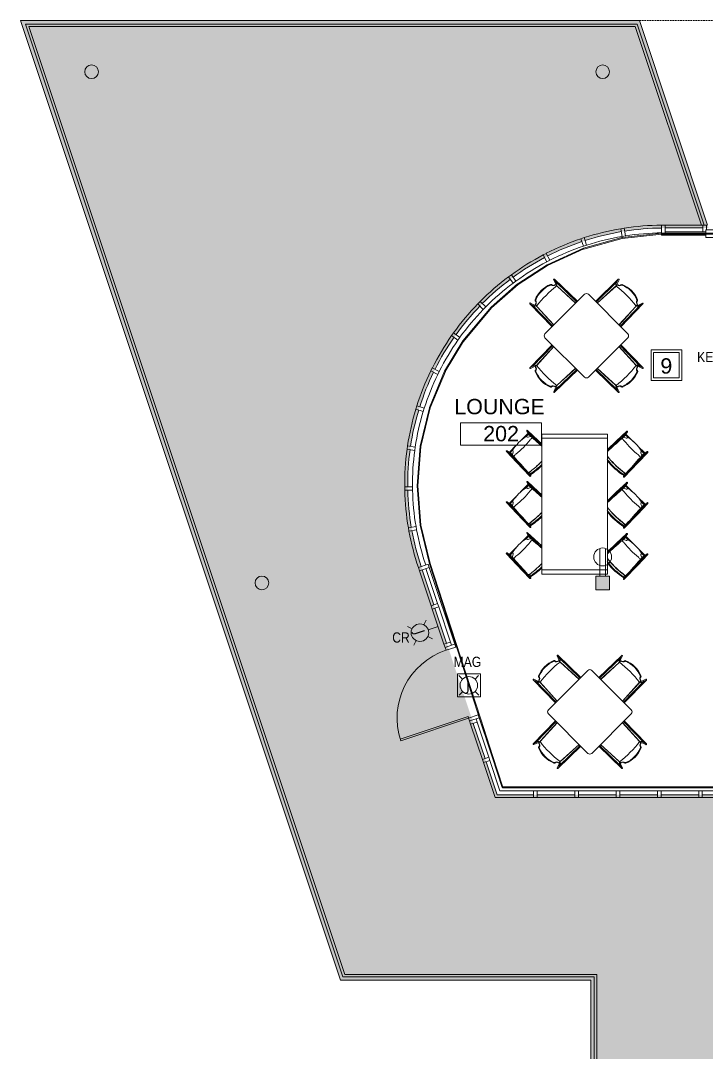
# Model space of a CAD drawing. Header units: inches. Extents: x 1 to 4284, y -575 to 745.
# Drawn here: x 1069 to 1471, y 79 to 685 of the extents above; entities that cross this region are included whole.
import ezdxf

# ---------------------------------------------------------------- set-up
doc = ezdxf.new("R2010")
doc.units = ezdxf.units.IN
doc.header["$MEASUREMENT"] = 0
doc.linetypes.add('IMPORT-HIDDEN2', pattern=[0.1875, 0.125, -0.0625])
for name, color, linetype, lineweight in [('8603 Westwood - 2nd Floor - suite 200 230_dwg', 8, 'Continuous', 9), ('A-ANNO-NOTE', 131, 'Continuous', 20), ('A-AREA-IDEN', 2, 'Continuous', 20), ('A-COLS-EXST', 7, 'Continuous', 9), ('A-DETL-GENF', 92, 'Continuous', 9), ('A-DOOR-EXST', 7, 'Continuous', 9), ('A-FLOR-BALC-EXST', 7, 'Continuous', 9), ('A-FLOR-HRAL-EXST', 7, 'Continuous', 9), ('A-GLAZ-CURT', 52, 'Continuous', 9), ('A-GLAZ-EXST', 7, 'Continuous', 9), ('A-GLAZ-SILL-EXST', 7, 'Continuous', 9), ('A-OVHD-BLKF-EXST', 7, 'IMPORT-HIDDEN2', 9), ('E-ELEC-FIXT-IDEN', 2, 'Continuous', 9), ('I-FURN', 30, 'Continuous', 9), ('I-WALL', 2, 'Continuous', 13), ('Q-CASE', 31, 'Continuous', 9), ('S-COLS', 52, 'Continuous', 13)]:
    doc.layers.add(name, color=color, linetype=linetype, lineweight=lineweight)
doc.styles.add('Arial', font='arial.ttf', dxfattribs={"height": 9})
doc.styles.add('Arial_2', font='arial.ttf', dxfattribs={"width": 0.85, "height": 6})
doc.styles.add('Tahoma', font='tahoma.ttf', dxfattribs={"height": 6})

# ---------------------------------------------------------------- blocks, each defined once
blk = doc.blocks.new('8603 Westwood - 2nd Floor - suite 200 230_dwg_SM59-2601265-New Construction - Tel_Data_Elec Plan')
at = {"layer": 'A-DOOR-EXST', "flags": 128}
blk.add_lwpolyline([(0, 42), (0, 0), (1, 0), (1, 41.99)], dxfattribs=at)
at = {"layer": 'A-DOOR-EXST'}
blk.add_arc((0, 0), 42, 360, 90, dxfattribs=at)
blk = doc.blocks.new('8603 Westwood - 2nd Floor - suite 200 230_dwg-2280265-New Construction - Tel_Data_Elec Plan')
at = {"layer": 'A-COLS-EXST'}
for centre in [(-378.37, 1230), (-78.37, 1230), (-278.37, 930)]:
    blk.add_circle(centre, 4, dxfattribs=at)
at = {"layer": 'A-DOOR-EXST', "flags": 128}
for points in [[(-167.08, 893.38), (-165.18, 894.01), (-164.63, 892.35), (-170.32, 890.45), (-170.88, 892.11)], [(-152.69, 850.21), (-150.8, 850.84), (-151.35, 852.51), (-157.04, 850.61), (-156.49, 848.95)]]:
    blk.add_lwpolyline(points, dxfattribs=at)
at = {"layer": 'A-FLOR-BALC-EXST', "flags": 128}
blk.add_lwpolyline([(-16.75, 1140), (-56.75, 1260), (-420, 1260), (-232.25, 696.75), (-85.37, 696.75), (-85.37, 588)], dxfattribs=at)
at = {"layer": 'A-FLOR-HRAL-EXST', "flags": 128}
for points in [[(-18.86, 1140), (-58.19, 1258), (-417.22, 1258), (-230.81, 698.75), (-83.37, 698.75), (-83.37, 588)], [(-20.44, 1140), (-59.27, 1256.5), (-415.14, 1256.5), (-229.73, 700.25), (-81.87, 700.25), (-81.87, 588)]]:
    blk.add_lwpolyline(points, dxfattribs=at)
at = {"layer": 'A-GLAZ-EXST'}
for p, q in [((-43.76, 1140), (-43.75, 1135.25)), ((-19.5, 1138.37), (-41.75, 1138.37)), ((-184.33, 937.67), (-177.46, 917.06)), ((-176.83, 915.16), (-169.95, 894.53)), ((-154.3, 847.57), (-147.42, 826.94)), ((-94.62, 805.64), (-116.87, 805.64)), ((-70.37, 805.64), (-92.62, 805.64)), ((-46.12, 805.64), (-68.37, 805.64)), ((-44.12, 805.64), (-21.87, 805.64)), ((2.38, 805.64), (-19.87, 805.64))]:
    blk.add_line(p, q, dxfattribs=at)
at = {"layer": 'A-GLAZ-EXST', "flags": 128}
for points in [[(-41.75, 1135.25), (-41.75, 1140), (-43.75, 1140)], [(-19.5, 1140), (-17.5, 1140), (-17.5, 1137.31)], [(-17.75, 1136.06), (-19.5, 1136.06), (-19.5, 1140)], [(-43.75, 1134.75), (-43.75, 1134), (-41.75, 1134), (-41.75, 1134.75)], [(-146.79, 825.04), (-140.32, 805.64), (-118.87, 805.64)]]:
    blk.add_lwpolyline(points, dxfattribs=at)
for points in [[(-89.66, 1127.66), (-87.76, 1128.29), (-89.19, 1132.62), (-91.09, 1132)], [(-67.01, 1133.37), (-65.04, 1133.69), (-65.77, 1138.19), (-67.74, 1137.87)], [(-111.12, 1118.45), (-109.35, 1119.37), (-111.44, 1123.42), (-113.22, 1122.51)], [(-130.86, 1105.98), (-129.25, 1107.17), (-131.96, 1110.84), (-133.57, 1109.65)], [(-147.03, 1091.93), (-150.29, 1095.13), (-151.69, 1093.7), (-148.43, 1090.5)], [(-163.3, 1072.49), (-162.14, 1074.12), (-165.86, 1076.77), (-167.02, 1075.14)], [(-175.14, 1052.36), (-179.23, 1054.39), (-178.35, 1056.18), (-174.25, 1054.16)], [(-183.08, 1032.47), (-187.44, 1033.82), (-188.03, 1031.91), (-183.67, 1030.56)], [(-188.36, 1009.73), (-192.88, 1010.37), (-193.16, 1008.39), (-188.65, 1007.75)], [(-189.99, 986.43), (-194.56, 986.36), (-194.52, 984.36), (-189.96, 984.43)], [(-187.93, 963.17), (-192.42, 962.37), (-192.08, 960.4), (-187.58, 961.2)], [(-180.21, 939.1), (-185.88, 937.12), (-186.53, 939.03), (-180.87, 940.99)], [(-178.39, 914.64), (-179.02, 916.54), (-175.23, 917.81), (-174.59, 915.91)], [(-170.88, 892.11), (-171.51, 894.01), (-167.72, 895.27), (-167.08, 893.38)], [(-155.86, 847.05), (-156.49, 848.95), (-152.69, 850.21), (-152.06, 848.31)], [(-148.35, 824.52), (-148.98, 826.42), (-145.18, 827.68), (-144.55, 825.78)], [(-116.87, 804), (-118.87, 804), (-118.87, 808), (-116.87, 808)], [(-94.62, 804), (-92.62, 804), (-92.62, 808), (-94.62, 808)], [(-70.37, 804), (-68.37, 804), (-68.37, 808), (-70.37, 808)], [(-46.12, 804), (-44.12, 804), (-44.12, 808), (-46.12, 808)], [(-21.87, 804), (-19.87, 804), (-19.87, 808), (-21.87, 808)]]:
    blk.add_lwpolyline(points, close=True, dxfattribs=at)
at = {"layer": 'A-GLAZ-EXST'}
for start, end in [(99.60029, 107.912), (90.52689, 98.83856), (108.67372, 116.98543), (117.74716, 126.05886), (126.82059, 135.15473), (135.91646, 144.22816), (144.98989, 153.3016), (154.06332, 162.39746), (163.15919, 171.4709), (172.23262, 180.54433), (181.30606, 189.61776), (190.37949, 198.69116)]:
    blk.add_arc((-42.37, 987.81), 150.44, start, end, dxfattribs=at)
at = {"layer": 'A-GLAZ-SILL-EXST'}
for p, q in [((-17.75, 1140), (-41.75, 1140)), ((-17.75, 1136), (-41.75, 1136)), ((-41.75, 1134), (-17.75, 1134)), ((-180.21, 939.1), (-164.62, 892.35)), ((-185.88, 937.12), (-179.02, 916.54)), ((-182.11, 938.44), (-175.23, 917.81)), ((-178.39, 914.64), (-171.51, 894.01)), ((-174.59, 915.91), (-167.72, 895.27)), ((-152.06, 848.31), (-145.18, 827.68)), ((-147.68, 841.49), (-150.8, 850.84)), ((-155.86, 847.05), (-148.98, 826.42)), ((-94.62, 808), (-116.87, 808)), ((-92.62, 808), (-70.37, 808)), ((-46.12, 808), (-68.37, 808)), ((-21.87, 808), (-44.12, 808)), ((2.38, 808), (-19.87, 808)), ((-94.62, 804), (-116.87, 804)), ((-70.37, 804), (-92.62, 804)), ((-46.12, 804), (-68.37, 804)), ((-21.87, 804), (-44.12, 804)), ((2.38, 804), (-19.87, 804))]:
    blk.add_line(p, q, dxfattribs=at)
at = {"layer": 'A-GLAZ-SILL-EXST', "flags": 128}
for points in [[(-148.35, 824.52), (-141.51, 804), (-118.87, 804)], [(-144.55, 825.78), (-138.63, 808), (-118.87, 808)]]:
    blk.add_lwpolyline(points, dxfattribs=at)
at = {"layer": 'A-GLAZ-SILL-EXST'}
for radius, start, end in [(152.19, 90.52251, 98.84294), (152.19, 99.59591, 107.91638), (147.62, 99.60755, 107.90474), (147.62, 90.53414, 98.83131), (152.19, 108.66934, 116.98981), (147.63, 108.68098, 116.97817), (152.19, 117.74278, 126.06324), (147.63, 117.75441, 126.05161), (152.19, 126.81621, 135.15911), (147.63, 126.82785, 135.14747), (152.19, 135.91208, 144.23254), (147.63, 135.92371, 144.22091), (152.19, 144.98551, 153.30598), (147.63, 144.99715, 153.29434), (152.19, 154.05894, 162.40184), (147.63, 154.07058, 162.39021), (152.19, 163.15481, 171.47528), (147.63, 163.16645, 171.46364), (152.19, 172.22824, 180.54871), (147.63, 172.23988, 180.53707), (152.19, 181.30168, 189.62214), (147.62, 181.31331, 189.61051), (152.19, 190.37511, 198.69554), (147.62, 190.38675, 198.68391)]:
    blk.add_arc((-42.37, 987.81), radius, start, end, dxfattribs=at)
at = {"layer": 'A-OVHD-BLKF-EXST'}
blk.add_line((-56.75, 1260), (480, 1260), dxfattribs=at)
at = {"rotation": 108.4315742340662}
blk.add_blockref('8603 Westwood - 2nd Floor - suite 200 230_dwg_SM59-2601265-New Construction - Tel_Data_Elec Plan', (-157.05, 850.61), dxfattribs=at)
blk = doc.blocks.new('Concrete-Square-Column - 8 x 8-2550214-New Construction - Tel_Data_Elec Plan')
at = {"layer": 'S-COLS', "lineweight": 9}
blk.add_hatch(color=55, dxfattribs=at).paths.add_polyline_path([(-4, -4), (4, -4), (4, 4), (-4, 4), (-4, -3.63)], flags=0)
at = {"layer": 'S-COLS', "color": 250, "lineweight": 20}
for p, q in [((4, 4), (-4, 4)), ((-4, 4), (-4, -4)), ((4, -4), (4, 4)), ((-4, -4), (4, -4))]:
    blk.add_line(p, q, dxfattribs=at)
blk = doc.blocks.new('Counter Top _No Backsplash_ - Standard Counter Top-2512767-New Construction - Tel_Data_Elec Plan')
at = {"layer": 'Q-CASE', "lineweight": 13}
for p, q in [((-47.26, 0), (-47.26, -38.57)), ((34.82, 0), (-47.26, 0)), ((34.82, 0), (34.82, -38.57)), ((-47.26, -38.57), (34.82, -38.57))]:
    blk.add_line(p, q, dxfattribs=at)
blk = doc.blocks.new('Seating - Stool - Bar Height - Steelcase Coalesse - Montara650 - Fully Upholstered-V15-New Construction - Tel_Data_Elec Plan')
at = {"layer": 'I-FURN'}
for p, q in [((-8.74, 20.49), (-9.04, 11.96)), ((-8.74, 20.46), (-7.91, 16.19)), ((-7.9, 19.02), (-8.16, 20.53)), ((-2.06, 19.02), (-7.98, 19.02)), ((-7.8, 18.48), (-5.63, 18.48)), ((-7.46, 16.86), (-7.8, 18.48)), ((7.95, 19.02), (1.57, 19.02)), ((5.63, 18.48), (7.8, 18.48)), ((7.8, 18.48), (7.46, 16.86)), ((8.16, 20.53), (7.9, 19.02)), ((7.91, 16.19), (8.74, 20.46)), ((9.04, 11.96), (8.74, 20.49)), ((-8.58, 1.79), (-8.34, 15.61)), ((-8.34, 15.61), (-8.26, 17.98)), ((-7.71, 15.86), (-7.85, 15.03)), ((-7.77, 15.06), (-7.73, 15.31)), ((-6.14, 17.44), (-7.46, 16.86)), ((7.46, 16.86), (6.14, 17.44)), ((7.85, 15.03), (7.71, 15.86)), ((7.77, 15.06), (7.74, 15.46)), ((8.26, 17.98), (8.34, 15.61)), ((8.34, 15.61), (8.46, 8.46)), ((-9.04, 11.96), (-9.24, 0.51)), ((9.09, 9.09), (9.04, 11.96)), ((-8.68, 0.37), (-8.39, 0.93)), ((-8.58, 1.79), (-8.65, 0.41)), ((-8.22, 2.52), (-8.58, 1.79)), ((-8.17, 1.38), (-7.8, 2.1))]:
    blk.add_line(p, q, dxfattribs=at)
for centre, radius, start, end in [((-8.45, 20.48), 0.289, 10.00966, 178), ((-8.58, 18.53), 0.776, 356.53437, 39.49916), ((-12.54, 19.66), 6.92, 343.70865, 348.77338), ((-5.55, 18.3), 0.198, 113.37734, 176.62266), ((0, -6.64), 25.74, 77.37247, 102.62753), ((5.55, 18.3), 0.198, 3.37734, 66.62266), ((12.54, 19.66), 6.92, 191.22662, 196.29135), ((8.86, 18.49), 1.06, 149.77562, 180.4738), ((8.45, 20.48), 0.289, 2, 169.99034), ((863.96, -36.99), 873.36, 176.58523, 177.37683), ((863.96, -36.99), 873.28, 176.58341, 177.37683), ((-7.37, 16.3), 0.546, 191, 232.39555), ((-6.37, 11.43), 4.11, 83.62979, 109.33891), ((-0.7, 14.62), 7.12, 161.7344, 169.96488), ((-6.27, 17.81), 0.388, 289.79951, 346.24101), ((0, 68.46), 53.27, 263.62979, 276.37021), ((6.27, 17.81), 0.388, 193.75899, 250.20049), ((6.63, 9.09), 6.46, 80.10166, 96.37021), ((0.7, 14.62), 7.12, 10.03512, 18.2656), ((7.37, 16.3), 0.546, 307.60445, 349), ((-863.96, -36.99), 873.28, 2.96303, 3.41659), ((-863.96, -36.99), 873.36, 2.96777, 3.41477), ((-8.94, 0.5), 0.296, 179, 333.23181), ((-7.99, 2.96), 0.5, 177.37683, 243.23181), ((-9.16, 1.7), 1.04, 313.27772, 342.18834), ((0, 38.47), 38.47, 257.32641, 270.00667), ((-7.99, 2.96), 0.42, 177.37683, 242.75976), ((-6.2, 7.6), 5.47, 248.39026, 272.152), ((-6.2, 7.6), 5.39, 248.43008, 272.22571), ((0.07, 37.78), 37.32, 257.25164, 270.63591), ((-6.4, -25.02), 27.16, 89.1473, 92.96198), ((0.12, 46.84), 45.05, 262.19806, 272.18944), ((0.12, 46.84), 45.13, 262.20695, 272.08387)]:
    blk.add_arc(centre, radius, start, end, dxfattribs=at)
blk = doc.blocks.new('Seating - Stool - Bar Height - Steelcase Coalesse - Montara650 - Fully Upholstered-V16-New Construction - Tel_Data_Elec Plan')
at = {"layer": 'I-FURN'}
for p, q in [((-9.04, -11.96), (-9.24, -0.51)), ((-8.68, -0.37), (-8.39, -0.93)), ((-8.58, -1.79), (-8.65, -0.41)), ((-8.58, -1.79), (-8.34, -15.61)), ((-8.22, -2.52), (-8.58, -1.79)), ((-8.17, -1.38), (-7.8, -2.1)), ((8.34, -15.61), (8.54, -4.27)), ((9.16, -4.89), (9.04, -11.96)), ((-8.74, -20.49), (-9.04, -11.96)), ((9.04, -11.96), (8.74, -20.49)), ((-8.74, -20.46), (-7.91, -16.19)), ((-8.34, -15.61), (-8.26, -17.98)), ((-7.71, -15.86), (-7.85, -15.03)), ((-7.46, -16.86), (-7.8, -18.48)), ((-7.77, -15.06), (-7.73, -15.31)), ((-6.14, -17.44), (-7.46, -16.86)), ((7.46, -16.86), (6.14, -17.44)), ((7.8, -18.48), (7.46, -16.86)), ((7.85, -15.03), (7.71, -15.86)), ((7.77, -15.06), (7.74, -15.46)), ((7.91, -16.19), (8.74, -20.46)), ((8.26, -17.98), (8.34, -15.61)), ((-7.9, -19.02), (-8.16, -20.53)), ((-2.06, -19.02), (-7.98, -19.02)), ((-7.8, -18.48), (-5.63, -18.48)), ((7.95, -19.02), (1.57, -19.02)), ((5.63, -18.48), (7.8, -18.48)), ((8.16, -20.53), (7.9, -19.02))]:
    blk.add_line(p, q, dxfattribs=at)
for centre, radius, start, end in [((0, -38.47), 38.47, 83.1886, 102.67359), ((-8.94, -0.5), 0.296, 26.76819, 181), ((-7.99, -2.96), 0.5, 116.76819, 182.62317), ((863.96, 36.99), 873.36, 182.62317, 183.41477), ((-9.16, -1.7), 1.04, 17.81166, 46.72228), ((-7.99, -2.96), 0.42, 117.24024, 182.62317), ((863.96, 36.99), 873.28, 182.62317, 183.41659), ((-6.2, -7.6), 5.47, 87.848, 111.60974), ((-6.2, -7.6), 5.39, 87.77429, 111.56992), ((0.07, -37.78), 37.32, 82.22756, 102.74836), ((-6.4, 25.02), 27.16, 267.03802, 270.8527), ((0.12, -46.84), 45.13, 82.18201, 97.79305), ((0.12, -46.84), 45.05, 82.17198, 97.80194), ((6.53, -6.7), 4.57, 91.48195, 93.39092), ((6.4, 25.02), 27.16, 269.71329, 270.01458), ((6.53, -6.7), 4.49, 90.42839, 93.4906), ((-863.96, 36.99), 873.28, 356.58341, 357.30425), ((-863.96, 36.99), 873.36, 356.58523, 357.29949), ((-7.37, -16.3), 0.546, 127.60445, 169), ((-6.37, -11.43), 4.11, 250.66109, 276.37021), ((-0.7, -14.62), 7.12, 190.03512, 198.2656), ((-6.27, -17.81), 0.388, 13.75899, 70.20049), ((0, -68.46), 53.27, 83.62979, 96.37021), ((-12.54, -19.66), 6.92, 11.22662, 16.29135), ((12.54, -19.66), 6.92, 163.70865, 168.77338), ((6.27, -17.81), 0.388, 109.79951, 166.24101), ((6.63, -9.09), 6.46, 263.62979, 279.89834), ((0.7, -14.62), 7.12, 341.7344, 349.96488), ((7.37, -16.3), 0.546, 11, 52.39555), ((-8.45, -20.48), 0.289, 182, 349.99034), ((-8.58, -18.53), 0.776, 320.50084, 3.46563), ((-5.55, -18.3), 0.198, 183.37734, 246.62266), ((0, 6.64), 25.74, 257.37247, 282.62753), ((5.55, -18.3), 0.198, 293.37734, 356.62266), ((8.86, -18.49), 1.06, 179.5262, 210.22438), ((8.45, -20.48), 0.289, 190.00966, 358)]:
    blk.add_arc(centre, radius, start, end, dxfattribs=at)
blk = doc.blocks.new('Combo - Work Table Chairs - Seats 4 - 3x3 - Combo - Work Table Chairs - Seats 4 - 3x3-1885076-New Construction - Tel_Data_Elec Plan')
at = {"layer": 'I-FURN'}
for p, q in [((-10.22, 36.69), (-10.56, 18)), ((-10.22, 36.6), (-9.16, 33.66)), ((-8.69, 33.93), (-9.67, 36.78)), ((9.67, 36.78), (8.69, 33.93)), ((9.16, 33.66), (10.22, 36.63)), ((10.56, 18), (10.22, 36.69)), ((-9.95, 18), (-9.64, 34.99)), ((-8.44, 32.12), (-9.08, 18)), ((-8.32, 32.93), (-9, 18)), ((-8.28, 33.88), (-8.69, 33.93)), ((-8.69, 33.32), (-8.36, 33.32)), ((-7.08, 34.69), (-7.89, 34.24)), ((7.89, 34.24), (7.08, 34.69)), ((8.69, 33.93), (8.28, 33.88)), ((9, 18), (8.32, 32.95)), ((8.36, 33.32), (8.69, 33.32)), ((9.08, 18), (8.44, 32.12)), ((9.64, 35.05), (9.95, 18)), ((-18, 16.4), (-18, -16.4)), ((16.4, 18), (-16.4, 18)), ((18, -16.4), (18, 16.4)), ((-36.85, 9.67), (-34.01, 8.69)), ((-18, 10.57), (-36.76, 10.22)), ((-33.73, 9.16), (-36.7, 10.22)), ((-35.12, 9.64), (-18, 9.95)), ((-34.31, 7.89), (-34.76, 7.08)), ((-34.01, 8.69), (-33.95, 8.28)), ((-33.4, 8.36), (-33.4, 8.69)), ((-18, 9.01), (-33.02, 8.32)), ((-18, 9.09), (-32.19, 8.44)), ((36.76, 10.22), (18, 10.57)), ((18, 9.95), (35.05, 9.64)), ((32.19, 8.44), (18, 9.09)), ((33, 8.32), (18, 9.01)), ((33.39, 8.69), (33.39, 8.36)), ((36.66, 10.22), (33.73, 9.16)), ((33.95, 8.28), (34, 8.69)), ((34, 8.69), (36.84, 9.67)), ((34.76, 7.08), (34.31, 7.89)), ((-34.01, -8.69), (-36.85, -9.67)), ((-36.76, -10.22), (-18, -10.57)), ((-36.67, -10.22), (-33.73, -9.16)), ((-18, -9.95), (-35.06, -9.64)), ((-34.76, -7.08), (-34.31, -7.89)), ((-33.95, -8.28), (-34.01, -8.69)), ((-33.4, -8.69), (-33.4, -8.36)), ((-33.01, -8.32), (-18, -9.01)), ((-32.19, -8.44), (-18, -9.09)), ((18, -9.01), (33.01, -8.32)), ((18, -9.09), (32.19, -8.44)), ((35.12, -9.64), (18, -9.95)), ((18, -10.57), (36.76, -10.22)), ((33.39, -8.36), (33.39, -8.69)), ((33.73, -9.16), (36.69, -10.22)), ((34, -8.69), (33.95, -8.28)), ((36.84, -9.67), (34, -8.69)), ((34.31, -7.89), (34.76, -7.08)), ((-16.4, -18), (16.4, -18)), ((-10.56, -18), (-10.22, -36.73)), ((-9.64, -35.09), (-9.95, -18)), ((-9.09, -18), (-8.44, -32.16)), ((-9.01, -18), (-8.32, -32.98)), ((8.32, -32.97), (9.01, -18)), ((8.44, -32.16), (9.09, -18)), ((9.95, -18), (9.64, -35.02)), ((10.22, -36.73), (10.56, -18)), ((-9.16, -33.7), (-10.22, -36.66)), ((-9.67, -36.81), (-8.69, -33.97)), ((-8.36, -33.36), (-8.69, -33.36)), ((-8.69, -33.97), (-8.28, -33.92)), ((-7.89, -34.28), (-7.08, -34.73)), ((7.08, -34.73), (7.89, -34.28)), ((8.28, -33.92), (8.69, -33.97)), ((8.69, -33.36), (8.36, -33.36)), ((8.69, -33.97), (9.67, -36.81)), ((10.22, -36.63), (9.16, -33.7))]:
    blk.add_line(p, q, dxfattribs=at)
for centre, radius, start, end in [((-9.94, 36.68), 0.282, 19, 178.94668), ((0, 21.25), 16.2, 66.8302, 113.16807), ((0, 21.25), 15.8, 66.94876, 113.04987), ((9.94, 36.68), 0.282, 1.05332, 161), ((-8.69, 33.82), 0.5, 199, 270), ((22.6, 30.7), 31.07, 174.62654, 177.37683), ((-7.12, 33.49), 1.21, 154.59405, 174.62654), ((0.05, -31.41), 64.88, 82.67403, 97.40837), ((-7.99, 33.91), 0.255, 128.58105, 154.59405), ((-8.2, 36.01), 1.9, 271.59337, 345.90441), ((-10.61, 39.14), 5.6, 296.01352, 299), ((-7.29, 35.07), 0.435, 299, 353.14075), ((-1.87, 34.42), 5.03, 165.90441, 173.14075), ((-5.95, 35.44), 0.817, 121.19355, 165.90441), ((-5.95, 35.44), 0.417, 124.43685, 165.90441), ((5.95, 35.44), 0.417, 14.09559, 55.52719), ((8.2, 36.01), 1.9, 194.09559, 268.40663), ((5.95, 35.44), 0.817, 14.09559, 58.78038), ((1.87, 34.42), 5.03, 6.85925, 14.09559), ((7.29, 35.07), 0.435, 186.85925, 241), ((10.61, 39.14), 5.6, 241, 243.98648), ((7.99, 33.91), 0.255, 25.40595, 51.41895), ((7.12, 33.49), 1.21, 5.37346, 25.40595), ((-22.6, 30.7), 31.07, 2.62317, 5.37346), ((8.69, 33.82), 0.5, 270, 341), ((-16.4, 16.4), 1.6, 90, 180), ((16.4, 16.4), 1.6, 0, 90), ((-21.32, 0), 16.2, 156.8302, 203.16807), ((-21.32, 0), 15.8, 156.94876, 203.04987), ((-36.76, 9.94), 0.282, 91.05332, 251), ((-35.52, 5.95), 0.817, 104.09559, 148.78038), ((-35.52, 5.95), 0.417, 104.09559, 145.52719), ((-34.49, 1.87), 5.03, 96.85925, 104.09559), ((-36.08, 8.2), 1.9, 284.09559, 358.40663), ((-35.14, 7.29), 0.435, 276.85925, 331), ((-39.21, 10.61), 5.6, 331, 333.98648), ((-33.98, 7.99), 0.255, 115.40595, 141.41895), ((-33.57, 7.12), 1.21, 95.37346, 115.40595), ((-33.9, 8.69), 0.5, 360, 71), ((-30.77, -22.6), 31.07, 92.62317, 95.37346), ((31.34, 0.05), 64.88, 172.67403, 187.40837), ((30.77, -22.6), 31.07, 84.62654, 87.37683), ((-31.34, -0.05), 64.88, 352.67403, 7.40837), ((33.89, 8.69), 0.5, 109, 180), ((33.56, 7.12), 1.21, 64.59405, 84.62654), ((33.97, 7.99), 0.255, 38.58105, 64.59405), ((36.08, 8.2), 1.9, 181.59337, 255.90441), ((39.21, 10.61), 5.6, 206.01352, 209), ((35.14, 7.29), 0.435, 209, 263.14075), ((34.49, 1.87), 5.03, 75.90441, 83.14075), ((35.51, 5.95), 0.417, 34.43685, 75.90441), ((35.51, 5.95), 0.817, 31.19355, 75.90441), ((21.31, 0), 15.8, 336.94876, 23.04987), ((21.31, 0), 16.2, 336.8302, 23.16807), ((36.75, 9.94), 0.282, 289, 88.94668), ((-36.76, -9.94), 0.282, 109, 268.94668), ((-35.52, -5.95), 0.817, 211.19355, 255.90441), ((-35.52, -5.95), 0.417, 214.43685, 255.90441), ((-34.49, -1.87), 5.03, 255.90441, 263.14075), ((-36.08, -8.2), 1.9, 1.59337, 75.90441), ((-35.14, -7.29), 0.435, 29, 83.14075), ((-39.21, -10.61), 5.6, 26.01352, 29), ((-33.98, -7.99), 0.255, 218.58105, 244.59405), ((-33.57, -7.12), 1.21, 244.59405, 264.62654), ((-33.9, -8.69), 0.5, 289, 360), ((-30.77, 22.6), 31.07, 264.62654, 267.37683), ((30.77, 22.6), 31.07, 272.62317, 275.37346), ((33.89, -8.69), 0.5, 180, 251), ((33.56, -7.12), 1.21, 275.37346, 295.40595), ((33.97, -7.99), 0.255, 295.40595, 321.41895), ((36.08, -8.2), 1.9, 104.09559, 178.40663), ((39.21, -10.61), 5.6, 151, 153.98648), ((35.14, -7.29), 0.435, 96.85925, 151), ((34.49, -1.87), 5.03, 276.85925, 284.09559), ((35.51, -5.95), 0.417, 284.09559, 325.52719), ((35.51, -5.95), 0.817, 284.09559, 328.78038), ((36.75, -9.94), 0.282, 271.05332, 71), ((-16.4, -16.4), 1.6, 180, 270), ((16.4, -16.4), 1.6, 270, 0), ((-8.69, -33.86), 0.5, 90, 161), ((22.6, -30.74), 31.07, 182.62317, 185.37346), ((-7.12, -33.53), 1.21, 185.37346, 205.40595), ((-0.05, 31.37), 64.88, 262.67403, 277.40837), ((-7.99, -33.94), 0.255, 205.40595, 231.41895), ((-8.2, -36.05), 1.9, 14.09559, 88.40663), ((-10.61, -39.18), 5.6, 61, 63.98648), ((-7.29, -35.11), 0.435, 6.85925, 61), ((-1.87, -34.46), 5.03, 186.85925, 194.09559), ((-5.95, -35.48), 0.817, 194.09559, 238.78038), ((0, -21.28), 16.2, 246.8302, 293.16807), ((-5.95, -35.48), 0.417, 194.09559, 235.52719), ((0, -21.28), 15.8, 246.94876, 293.04987), ((5.95, -35.48), 0.417, 304.43685, 345.90441), ((8.2, -36.05), 1.9, 91.59337, 165.90441), ((5.95, -35.48), 0.817, 301.19355, 345.90441), ((1.87, -34.46), 5.03, 345.90441, 353.14075), ((7.29, -35.11), 0.435, 119, 173.14075), ((10.61, -39.18), 5.6, 116.01352, 119), ((7.99, -33.94), 0.255, 308.58105, 334.59405), ((7.12, -33.53), 1.21, 334.59405, 354.62654), ((-22.6, -30.74), 31.07, 354.62654, 357.37683), ((8.69, -33.86), 0.5, 19, 90), ((-9.94, -36.72), 0.282, 181.05332, 341), ((9.94, -36.72), 0.282, 199, 358.94668)]:
    blk.add_arc(centre, radius, start, end, dxfattribs=at)
blk = doc.blocks.new('System Panel - Glazed-2447663-New Construction - Tel_Data_Elec Plan')
at = {"layer": 'A-GLAZ-CURT', "color": 250, "lineweight": 20}
for p, q in [((9.5, 0.25), (-9.5, 0.25)), ((-9.5, 0.25), (-9.5, -0.25)), ((9.5, -0.25), (9.5, 0.25)), ((-9.5, -0.25), (9.5, -0.25))]:
    blk.add_line(p, q, dxfattribs=at)
blk = doc.blocks.new('System Panel - Glazed-2446809-New Construction - Tel_Data_Elec Plan')
at = {"layer": 'A-GLAZ-CURT', "color": 250, "lineweight": 20}
for p, q in [((11.69, 0.25), (-11.69, 0.25)), ((-11.69, 0.25), (-11.69, -0.25)), ((11.69, -0.25), (11.69, 0.25)), ((-11.69, -0.25), (11.69, -0.25))]:
    blk.add_line(p, q, dxfattribs=at)
blk = doc.blocks.new('System Panel - Glazed-2446334-New Construction - Tel_Data_Elec Plan')
at = {"layer": 'A-GLAZ-CURT', "color": 250, "lineweight": 20}
for p, q in [((11.62, 0.25), (-11.62, 0.25)), ((-11.62, 0.25), (-11.62, -0.25)), ((11.62, -0.25), (11.62, 0.25)), ((-11.62, -0.25), (11.62, -0.25))]:
    blk.add_line(p, q, dxfattribs=at)
blk = doc.blocks.new('System Panel - Glazed-2446545-New Construction - Tel_Data_Elec Plan')
at = {"layer": 'A-GLAZ-CURT', "color": 250, "lineweight": 20}
for p, q in [((10.33, 0.25), (-10.33, 0.25)), ((-10.33, 0.25), (-10.33, -0.25)), ((10.33, -0.25), (10.33, 0.25)), ((-10.33, -0.25), (10.33, -0.25))]:
    blk.add_line(p, q, dxfattribs=at)
blk = doc.blocks.new('System Panel - Glazed-2446622-New Construction - Tel_Data_Elec Plan')
at = {"layer": 'A-GLAZ-CURT', "color": 250, "lineweight": 20}
for p, q in [((12.91, 0.25), (-12.91, 0.25)), ((-12.91, 0.25), (-12.91, -0.25)), ((12.91, -0.25), (12.91, 0.25)), ((-12.91, -0.25), (12.91, -0.25))]:
    blk.add_line(p, q, dxfattribs=at)
blk = doc.blocks.new('System Panel - Glazed-2447270-New Construction - Tel_Data_Elec Plan')
at = {"layer": 'A-GLAZ-CURT', "color": 250, "lineweight": 20}
for p, q in [((1, 0.25), (-1, 0.25)), ((-1, 0.25), (-1, -0.25)), ((1, -0.25), (1, 0.25)), ((-1, -0.25), (1, -0.25))]:
    blk.add_line(p, q, dxfattribs=at)
blk = doc.blocks.new('System Panel - Glazed-2447315-New Construction - Tel_Data_Elec Plan')
at = {"layer": 'A-GLAZ-CURT', "color": 250, "lineweight": 20}
for p, q in [((12, 0.25), (-12, 0.25)), ((-12, 0.25), (-12, -0.25)), ((12, -0.25), (12, 0.25)), ((-12, -0.25), (12, -0.25))]:
    blk.add_line(p, q, dxfattribs=at)
blk = doc.blocks.new('System Panel - Glazed-2447348-New Construction - Tel_Data_Elec Plan')
at = {"layer": 'A-GLAZ-CURT', "color": 250, "lineweight": 20}
for p, q in [((13, 0.25), (-13, 0.25)), ((-13, 0.25), (-13, -0.25)), ((13, -0.25), (13, 0.25)), ((-13, -0.25), (13, -0.25))]:
    blk.add_line(p, q, dxfattribs=at)
blk = doc.blocks.new('System Panel - Glazed-2447383-New Construction - Tel_Data_Elec Plan')
at = {"layer": 'A-GLAZ-CURT', "color": 250, "lineweight": 20}
for p, q in [((12.5, 0.25), (-12.5, 0.25)), ((-12.5, 0.25), (-12.5, -0.25)), ((12.5, -0.25), (12.5, 0.25)), ((-12.5, -0.25), (12.5, -0.25))]:
    blk.add_line(p, q, dxfattribs=at)
blk = doc.blocks.new('Counter Top _No Backsplash_ - Standard Counter Top-2504743-New Construction - Tel_Data_Elec Plan')
at = {"layer": 'Q-CASE', "lineweight": 13}
for p, q in [((-47.26, 0), (-47.26, -38.57)), ((-44.85, 0), (-44.85, -38.57))]:
    blk.add_line(p, q, dxfattribs=at)
blk = doc.blocks.new('System Panel - Glazed-2449183-New Construction - Tel_Data_Elec Plan')
at = {"layer": 'A-GLAZ-CURT', "color": 250, "lineweight": 20}
for p, q in [((11.5, 0.25), (-11.5, 0.25)), ((-11.5, 0.25), (-11.5, -0.25)), ((11.5, -0.25), (11.5, 0.25)), ((-11.5, -0.25), (11.5, -0.25))]:
    blk.add_line(p, q, dxfattribs=at)
blk = doc.blocks.new('System Panel - Glazed-2449355-New Construction - Tel_Data_Elec Plan')
at = {"layer": 'A-GLAZ-CURT', "color": 250, "lineweight": 20}
for p, q in [((24, 0.25), (-24, 0.25)), ((-24, 0.25), (-24, -0.25)), ((24, -0.25), (24, 0.25)), ((-24, -0.25), (24, -0.25))]:
    blk.add_line(p, q, dxfattribs=at)
blk = doc.blocks.new('FORM Room Tag - Name _ Number-2260771-New Construction - Tel_Data_Elec Plan')
at = {"layer": 'A-AREA-IDEN'}
for p, q in [((-0.2444, -0.0231), (-0.2444, -0.1589)), ((-0.2444, -0.0231), (0.2515, -0.0231)), ((0.2515, -0.0231), (0.2515, -0.1589)), ((-0.2444, -0.1589), (0.2515, -0.1589))]:
    blk.add_line(p, q, dxfattribs=at)
blk = doc.blocks.new('FORM Equipment_Fixture Tag - Square-214315-New Construction - Tel_Data_Elec Plan')
at = {"layer": 'A-ANNO-NOTE'}
for p, q in [((-0.09375, 0.09375), (0.09375, 0.09375)), ((-0.09375, 0.09375), (0.09375, 0.09375)), ((-0.09375, 0.09375), (0.09375, 0.09375)), ((-0.09375, 0.09375), (-0.09375, -0.09375)), ((-0.078125, 0.078125), (-0.078125, -0.078125)), ((-0.078125, 0.078125), (0.078125, 0.078125)), ((0.078125, 0.078125), (0.078125, -0.078125)), ((0.09375, 0.09375), (0.09375, -0.09375)), ((0.09375, -0.09375), (-0.09375, -0.09375)), ((0.078125, -0.078125), (-0.078125, -0.078125))]:
    blk.add_line(p, q, dxfattribs=at)

msp = doc.modelspace()

# ---------------------------------------------------------------- hatches: boundary and pattern name
at = {"layer": 'A-DETL-GENF'}
h = msp.add_hatch(color=9, dxfattribs=at)
h.paths.add_polyline_path([(2670.25, -574.97), (3351.87, -574.97), (3145.37, 47.27), (3150.76, 47.51), (3156.11, 48.24), (3161.37, 49.44), (3166.5, 51.1), (3171.46, 53.22), (3176.21, 55.78), (3180.72, 58.75), (3184.93, 62.12), (3188.83, 65.85), (3192.38, 69.91), (3195.55, 74.27), (3198.32, 78.91), (3200.66, 83.77), (3202.56, 88.82), (3203.99, 94.02), (3204.96, 99.33), (3205.44, 104.7), (3205.44, 110.1), (3204.96, 115.47), (3203.99, 120.78), (3202.56, 125.98), (3200.66, 131.03), (3198.32, 135.89), (3195.55, 140.52), (3192.38, 144.89), (3188.83, 148.95), (3184.93, 152.68), (3180.72, 156.04), (3176.21, 159.02), (3171.46, 161.57), (3166.5, 163.69), (3161.37, 165.36), (3156.11, 166.56), (3150.76, 167.29), (3145.37, 167.53), (3104.37, 167.53), (3114.37, 137.54), (2849.75, 137.54), (2849.75, 134.04), (2536.59, 134.04), (2536.59, 137.54), (2500.59, 137.54), (2500.59, 134.04), (2487.75, 134.04), (2487.75, 137.54), (2485.75, 137.54), (2485.75, 134.04), (2036, 134.04), (2036, 137.54), (1569.27, 137.54), (1569.27, 230.67), (1348.3, 230.67), (1303.26, 366.22), (1301.22, 372.86), (1299.17, 381.22), (1297.6, 389.68), (1296.52, 398.22), (1295.93, 406.8), (1295.83, 415.41), (1296.22, 424), (1297.11, 432.56), (1298.48, 441.06), (1300.33, 449.46), (1302.66, 457.74), (1305.47, 465.88), (1308.73, 473.84), (1312.44, 481.6), (1316.59, 489.14), (1321.17, 496.43), (1326.15, 503.45), (1331.53, 510.16), (1337.62, 516.9), (1343.39, 522.62), (1349.83, 528.33), (1356.59, 533.65), (1363.64, 538.58), (1370.97, 543.1), (1378.54, 547.19), (1386.33, 550.84), (1394.32, 554.04), (1402.48, 556.78), (1410.78, 559.04), (1419.19, 560.83), (1427.7, 562.14), (1436.26, 562.95), (1444.9, 563.28), (1472.46, 563.28), (1431.87, 685.04), (1068.62, 685.04), (1256.37, 121.79), (1403.25, 121.79), (1403.25, 13.04), (1292.62, 13.04), (1287.24, 12.79), (1281.91, 12.07), (1276.66, 10.87), (1271.54, 9.21), (1266.59, 7.09), (1261.85, 4.54), (1257.35, 1.58), (1253.15, -1.78), (1249.25, -5.5), (1245.71, -9.56), (1242.55, -13.91), (1239.79, -18.53), (1237.45, -23.38), (1235.56, -28.42), (1234.13, -33.61), (1233.16, -38.91), (1232.68, -44.27), (1232.68, -49.66), (1233.16, -55.02), (1234.13, -60.32), (1235.56, -65.51), (1237.45, -70.55), (1239.79, -75.4), (1242.55, -80.02), (1245.71, -84.37), (1249.25, -88.43), (1253.15, -92.15), (1257.35, -95.51), (1261.85, -98.47), (1266.59, -101.02), (1271.54, -103.14), (1276.66, -104.8), (1281.91, -106), (1287.24, -106.72), (1292.62, -106.96), (1406.75, -106.96), (1406.75, -214.96), (1368.62, -214.96), (1488.62, -574.97), (2230.18, -574.97)], flags=0)
h.paths.add_polyline_path([(1985.62, 126.54), (1982.12, 126.54), (1982.12, 134.04), (1985.62, 134.04)], flags=0)

# ---------------------------------------------------------------- linework, layer by layer
at = {"layer": 'A-ANNO-NOTE'}
for p, q in [((1408.5, 359.04), (1408.5, 375.23)), ((1411.99, 359.04), (1411.99, 375.23)), ((1305.27, 330.44), (1306.61, 333.13)), ((1298.37, 328.07), (1295.68, 329.41)), ((1313.67, 329.36), (1307.9, 327.44)), ((1300.74, 321.17), (1299.39, 318.48)), ((1307.64, 323.54), (1310.32, 322.2)), ((1324.97, 301.66), (1338.47, 301.66)), ((1324.97, 288.16), (1324.97, 301.66)), ((1328.04, 298.52), (1325.92, 300.65)), ((1335.33, 298.59), (1337.46, 300.72)), ((1338.47, 301.66), (1338.47, 288.16)), ((1328.11, 291.23), (1325.98, 289.11)), ((1335.4, 291.3), (1337.52, 289.17)), ((1338.47, 288.16), (1324.97, 288.16))]:
    msp.add_line(p, q, dxfattribs=at)
for centre, radius in [((1410.25, 370.28), 5.25), ((1303, 325.81), 5.16), ((1331.72, 294.91), 5.16)]:
    msp.add_circle(centre, radius, dxfattribs=at)
at = {"layer": 'I-WALL'}
for p, q in [((1470.87, 562.35), (1704.36, 562.35)), ((1470.87, 560.29), (1470.87, 562.35)), ((1470.87, 557.72), (1470.87, 559.79)), ((1710.61, 557.72), (1470.87, 557.72))]:
    msp.add_line(p, q, dxfattribs=at)

# ---------------------------------------------------------------- block references
at = {"layer": '8603 Westwood - 2nd Floor - suite 200 230_dwg', "color": 7}
msp.add_blockref('8603 Westwood - 2nd Floor - suite 200 230_dwg-2280265-New Construction - Tel_Data_Elec Plan', (1488.62, -574.96), dxfattribs=at)
at = {"layer": 'A-ANNO-NOTE', "xscale": 96, "yscale": 96, "zscale": 96}
msp.add_blockref('FORM Equipment_Fixture Tag - Square-214315-New Construction - Tel_Data_Elec Plan', (1447.64, 482.85), dxfattribs=at)
at = {"layer": 'A-AREA-IDEN', "xscale": 95.99999999999994, "yscale": 95.99999999999994, "zscale": 95.99999999999994}
msp.add_blockref('FORM Room Tag - Name _ Number-2260771-New Construction - Tel_Data_Elec Plan', (1350.28, 451.18), dxfattribs=at)
at = {"layer": 'A-GLAZ-CURT'}
for name, p, rotation in [('System Panel - Glazed-2446809-New Construction - Tel_Data_Elec Plan', (1410.37, 554.34), 195.41864552402), ('System Panel - Glazed-2446809-New Construction - Tel_Data_Elec Plan', (1433.26, 558.74), 186.3644092066999), ('System Panel - Glazed-2446809-New Construction - Tel_Data_Elec Plan', (1388.47, 546.39), 204.4728818413392), ('System Panel - Glazed-2446545-New Construction - Tel_Data_Elec Plan', (1369.17, 535.92), 212.9999999999995), ('System Panel - Glazed-2446545-New Construction - Tel_Data_Elec Plan', (1352.71, 523.52), 220.9999999999998), ('System Panel - Glazed-2446622-New Construction - Tel_Data_Elec Plan', (1336.62, 506.86), 230.0000000000002), ('System Panel - Glazed-2446545-New Construction - Tel_Data_Elec Plan', (1323, 488.12), 238.9999999999995), ('System Panel - Glazed-2446334-New Construction - Tel_Data_Elec Plan', (1313.24, 468.53), 247.4999999999998), ('System Panel - Glazed-2446334-New Construction - Tel_Data_Elec Plan', (1306.08, 446.5), 256.5), ('System Panel - Glazed-2446334-New Construction - Tel_Data_Elec Plan', (1302.46, 423.62), 265.5000000000003), ('System Panel - Glazed-2446334-New Construction - Tel_Data_Elec Plan', (1302.46, 400.46), 274.4999999999999), ('System Panel - Glazed-2446334-New Construction - Tel_Data_Elec Plan', (1306.08, 377.58), 283.5000000000003), ('System Panel - Glazed-2447315-New Construction - Tel_Data_Elec Plan', (1312.5, 354.87), 107.9999999999999), ('System Panel - Glazed-2447315-New Construction - Tel_Data_Elec Plan', (1319.92, 332.04), 107.9999999999999), ('System Panel - Glazed-2449355-New Construction - Tel_Data_Elec Plan', (1331.04, 297.8), 107.9999999999999), ('System Panel - Glazed-2449183-New Construction - Tel_Data_Elec Plan', (1342.01, 264.04), 107.9999999999999), ('System Panel - Glazed-2447663-New Construction - Tel_Data_Elec Plan', (1348.5, 244.07), 107.9999999999999), ('System Panel - Glazed-2447663-New Construction - Tel_Data_Elec Plan', (1360.94, 235.04), 180), ('System Panel - Glazed-2447315-New Construction - Tel_Data_Elec Plan', (1382.44, 235.04), 180), ('System Panel - Glazed-2447383-New Construction - Tel_Data_Elec Plan', (1406.94, 235.04), 180), ('System Panel - Glazed-2447315-New Construction - Tel_Data_Elec Plan', (1431.44, 235.04), 180), ('System Panel - Glazed-2447315-New Construction - Tel_Data_Elec Plan', (1455.44, 235.04), 180), ('System Panel - Glazed-2447315-New Construction - Tel_Data_Elec Plan', (1479.44, 235.04), 180)]:
    msp.add_blockref(name, p, dxfattribs=dict(at, rotation=rotation))
for name, p in [('System Panel - Glazed-2447270-New Construction - Tel_Data_Elec Plan', (1445.87, 560.04)), ('System Panel - Glazed-2447315-New Construction - Tel_Data_Elec Plan', (1458.87, 560.04)), ('System Panel - Glazed-2447348-New Construction - Tel_Data_Elec Plan', (1483.87, 560.04))]:
    msp.add_blockref(name, p, dxfattribs=at)
at = {"layer": 'I-FURN'}
for name, p, rotation in [('Combo - Work Table Chairs - Seats 4 - 3x3 - Combo - Work Table Chairs - Seats 4 - 3x3-1885076-New Construction - Tel_Data_Elec Plan', (1400.72, 500.09), 314.9999999999999), ('Seating - Stool - Bar Height - Steelcase Coalesse - Montara650 - Fully Upholstered-V15-New Construction - Tel_Data_Elec Plan', (1374.45, 423.84), 45.00000000000001), ('Seating - Stool - Bar Height - Steelcase Coalesse - Montara650 - Fully Upholstered-V16-New Construction - Tel_Data_Elec Plan', (1416.04, 423.34), 135), ('Seating - Stool - Bar Height - Steelcase Coalesse - Montara650 - Fully Upholstered-V15-New Construction - Tel_Data_Elec Plan', (1374.45, 393.84), 45.00000000000001), ('Seating - Stool - Bar Height - Steelcase Coalesse - Montara650 - Fully Upholstered-V16-New Construction - Tel_Data_Elec Plan', (1416.04, 393.34), 135), ('Seating - Stool - Bar Height - Steelcase Coalesse - Montara650 - Fully Upholstered-V15-New Construction - Tel_Data_Elec Plan', (1374.45, 363.84), 45.00000000000001), ('Seating - Stool - Bar Height - Steelcase Coalesse - Montara650 - Fully Upholstered-V16-New Construction - Tel_Data_Elec Plan', (1416.04, 363.34), 135), ('Combo - Work Table Chairs - Seats 4 - 3x3 - Combo - Work Table Chairs - Seats 4 - 3x3-1885076-New Construction - Tel_Data_Elec Plan', (1402.72, 279.32), 314.9999999999999)]:
    msp.add_blockref(name, p, dxfattribs=dict(at, rotation=rotation))
at = {"layer": 'Q-CASE', "lineweight": 13, "rotation": 89.99999999999993}
for name, p in [('Counter Top _No Backsplash_ - Standard Counter Top-2512767-New Construction - Tel_Data_Elec Plan', (1374.45, 407.5)), ('Counter Top _No Backsplash_ - Standard Counter Top-2504743-New Construction - Tel_Data_Elec Plan', (1374.45, 487.18)), ('Counter Top _No Backsplash_ - Standard Counter Top-2504743-New Construction - Tel_Data_Elec Plan', (1374.45, 407.5))]:
    msp.add_blockref(name, p, dxfattribs=at)
at = {"layer": 'S-COLS', "lineweight": 9}
msp.add_blockref('Concrete-Square-Column - 8 x 8-2550214-New Construction - Tel_Data_Elec Plan', (1410.25, 355.04), dxfattribs=at)

# ---------------------------------------------------------------- texts
at = {"layer": 'A-ANNO-NOTE', "lineweight": 9, "attachment_point": 1}
for s, insert, char_height, width, style in [('9', (1444.12, 486.87), 9, 8.484, 'Arial'), ('J', (1330.17, 297.68), 6, 3.939, 'Tahoma')]:
    msp.add_mtext(s, dxfattribs=dict(at, insert=insert, char_height=char_height, width=width, style=style))
at = {"layer": 'A-ANNO-NOTE', "lineweight": 9, "insert": (1305.4, 328.06), "char_height": 6, "width": 3.939, "attachment_point": 1, "rotation": 288.43495, "style": 'Tahoma'}
msp.add_mtext('J', dxfattribs=at)
at = {"layer": 'A-AREA-IDEN', "lineweight": 9, "char_height": 9, "attachment_point": 1, "style": 'Arial'}
for s, insert, width in [('LOUNGE', (1323.17, 463.02), 65.448), ('202', (1340.13, 447.14), 25.452)]:
    msp.add_mtext(s, dxfattribs=dict(at, insert=insert, width=width))
at = {"layer": 'E-ELEC-FIXT-IDEN', "char_height": 6, "attachment_point": 1, "style": 'Arial_2'}
for s, insert, width in [('KEG', (1465.69, 490.62), 18.8011), ('CR', (1286.74, 325.99), 12.8775), ('MAG', (1322.75, 311.7), 20.3464)]:
    msp.add_mtext(s, dxfattribs=dict(at, insert=insert, width=width))

doc.saveas('drawing.dxf')
